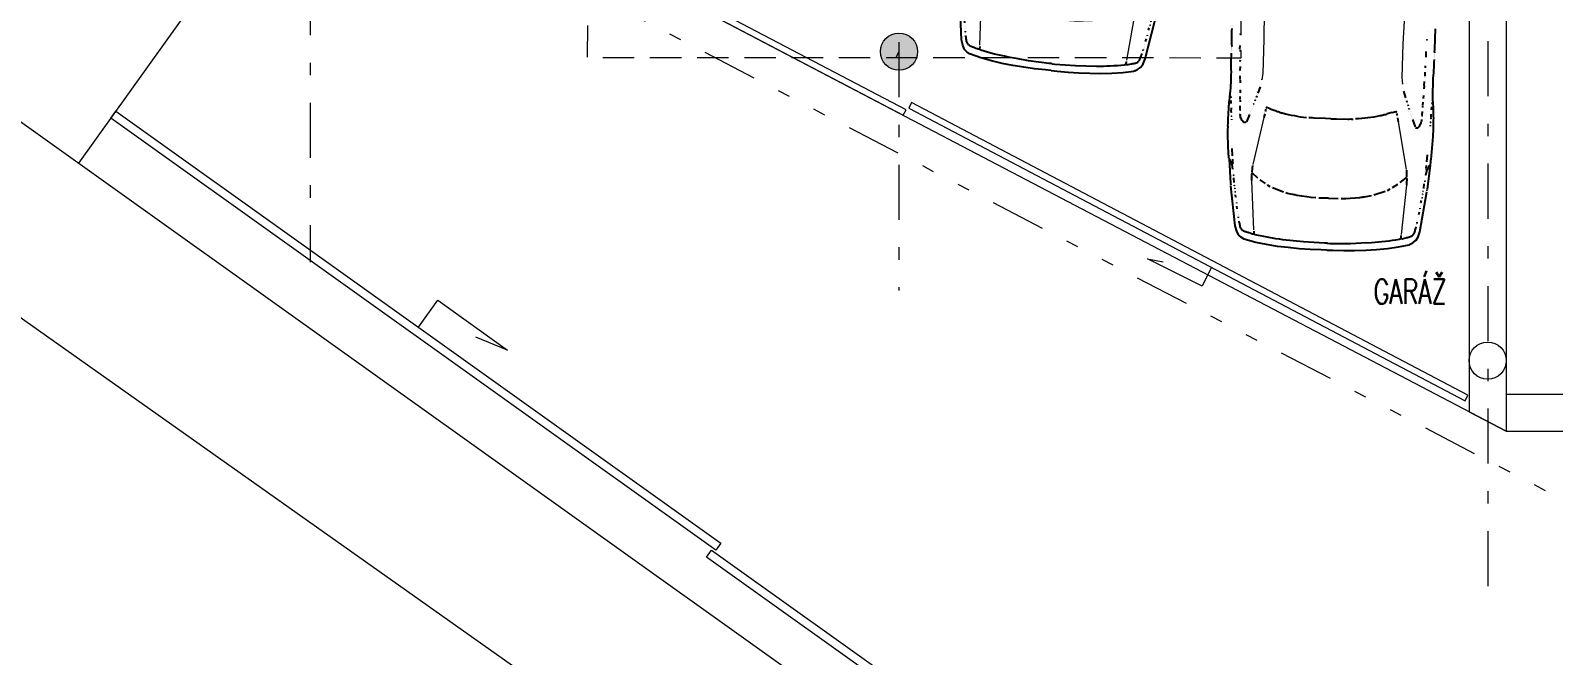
# Model space of a CAD drawing. Header units: metres. Extents: x -45 to 1930, y -347 to 488.
# Drawn here: x 146.59 to 158.87, y -36.98 to -31.93 of the extents above; entities that cross this region are included whole.
import ezdxf

# ---------------------------------------------------------------- set-up
doc = ezdxf.new("R2010")
doc.units = ezdxf.units.M
for name, pattern in [('GETRENNT', [31.75, 12.7, -6.35, 0, -6.35, 0, -6.35]), ('ČERCHOVANÁ', [25.4, 12.7, -6.35, 0, -6.35]), ('ČÁRKOVANÁ', [19.05, 12.7, -6.35])]:
    doc.linetypes.add(name, pattern=pattern)
doc.layers.add('FLOATINGWINDOWS', color=2, linetype='Continuous', plot=False)
for name, color, linetype in [('OSA', 7, 'ČERCHOVANÁ'), ('popis', 6, 'Continuous'), ('SRAFY', 3, 'Continuous'), ('srafy sklo', 252, 'Continuous'), ('SRAFY-TERÉN', 252, 'Continuous'), ('zariz.predmety', 203, 'Continuous'), ('ZDIVO', 1, 'Continuous')]:
    doc.layers.add(name, color=color, linetype=linetype)
doc.styles.add('ROMANS', font='romans.shx', dxfattribs={"width": 0.7})

# ---------------------------------------------------------------- blocks, each defined once
blk = doc.blocks.new('BMW3-PUD')
at = {"lineweight": 0}
for p, q in [((3.349, 0.543), (3.732, 0.619)), ((3.859, 0.625), (4.258, 0.596)), ((3.349, -0.543), (3.732, -0.619)), ((3.859, -0.625), (4.258, -0.596))]:
    blk.add_line(p, q, dxfattribs=at)
for points in [[(2.772, 0.819), (2.756, 0.819), (2.739, 0.819), (2.723, 0.82), (2.705, 0.82), (2.689, 0.82), (2.672, 0.82), (2.656, 0.821), (2.639, 0.82), (2.623, 0.821), (2.605, 0.821), (2.589, 0.821)], [(2.611, 0.758), (2.611, 0.758)], [(2.679, 0.754), (2.681, 0.754), (2.681, 0.754), (2.683, 0.754), (2.684, 0.754)], [(2.804, 0.752), (2.774, 0.752)], [(2.775, 0.818), (2.778, 0.819), (2.78, 0.819), (2.783, 0.819), (2.785, 0.819)], [(2.792, 0.817), (2.792, 0.817)], [(2.798, 0.819), (2.798, 0.819)], [(2.798, 0.816), (2.798, 0.816)], [(2.806, 0.819), (2.806, 0.819)], [(2.808, 0.75), (2.821, 0.75)], [(2.812, 0.819), (2.812, 0.819)], [(2.813, 0.816), (2.813, 0.816)], [(2.822, 0.816), (2.822, 0.816)], [(3.686, 0.813), (3.67, 0.815), (3.655, 0.817), (3.639, 0.818), (3.624, 0.819), (3.609, 0.821), (3.593, 0.822), (3.577, 0.822), (3.561, 0.824), (3.545, 0.824), (3.53, 0.826), (3.515, 0.826), (3.499, 0.827), (3.483, 0.827), (3.467, 0.828), (3.452, 0.829), (3.437, 0.828), (3.421, 0.829), (3.405, 0.829), (3.389, 0.829), (3.373, 0.829), (3.358, 0.829), (3.342, 0.828), (3.327, 0.828), (3.311, 0.828), (3.295, 0.827), (3.28, 0.826), (3.264, 0.826), (3.249, 0.825), (3.233, 0.824), (3.217, 0.823), (3.202, 0.821), (3.187, 0.82), (3.165, 0.818), (3.143, 0.817), (3.121, 0.816), (3.099, 0.815), (3.077, 0.815), (3.055, 0.815), (3.033, 0.815), (3.012, 0.815), (2.99, 0.815), (2.968, 0.816), (2.946, 0.817), (2.925, 0.818), (2.903, 0.818), (2.881, 0.819), (2.86, 0.818), (2.838, 0.819)], [(2.891, 0.747), (2.906, 0.748)], [(2.943, 0.746), (2.976, 0.746)], [(2.982, 0.746), (2.982, 0.746)], [(3.049, 0.743), (3.019, 0.744)], [(3.052, 0.742), (3.076, 0.742)], [(3.131, 0.739), (3.156, 0.739)], [(3.21, 0.738), (3.184, 0.738)], [(3.19, 0.813), (3.19, 0.813), (3.189, 0.813), (3.187, 0.814), (3.187, 0.815)], [(3.195, 0.812), (3.195, 0.812), (3.196, 0.812), (3.197, 0.812), (3.198, 0.812)], [(3.245, 0.809), (3.22, 0.81)], [(3.308, 0.807), (3.279, 0.806)], [(3.311, 0.806), (3.312, 0.806), (3.314, 0.806), (3.314, 0.806), (3.317, 0.806)], [(3.345, 0.804), (3.345, 0.804), (3.346, 0.804), (3.346, 0.804), (3.346, 0.804)], [(3.369, 0.802), (3.376, 0.802)], [(3.417, 0.799), (3.417, 0.799)], [(3.665, 0.785), (3.608, 0.788)], [(3.67, 0.783), (3.67, 0.783)], [(3.686, 0.783), (3.686, 0.783)], [(3.773, 0.778), (3.737, 0.785), (3.737, 0.785), (3.736, 0.787), (3.734, 0.788), (3.733, 0.789), (3.695, 0.805), (3.694, 0.806), (3.694, 0.807), (3.692, 0.809), (3.692, 0.811), (3.89, 0.794)], [(3.719, 0.781), (3.694, 0.782)], [(3.722, 0.78), (3.733, 0.782)], [(3.777, 0.777), (3.777, 0.777)], [(3.82, 0.772), (3.821, 0.772), (3.822, 0.772), (3.822, 0.772), (3.824, 0.772)], [(3.831, 0.77), (3.831, 0.77)], [(3.882, 0.765), (3.844, 0.768)], [(3.897, 0.791), (3.897, 0.791), (3.897, 0.791), (3.896, 0.791), (3.896, 0.791), (3.896, 0.791), (3.897, 0.791), (3.897, 0.791), (3.897, 0.791)], [(3.907, 0.76), (3.906, 0.76), (3.904, 0.761), (3.904, 0.762), (3.902, 0.762)], [(3.903, 0.79), (3.903, 0.79)], [(4.403, 0), (4.403, 0.047), (4.402, 0.136), (4.399, 0.224), (4.393, 0.313), (4.386, 0.4), (4.374, 0.488), (4.359, 0.576), (4.339, 0.663), (4.337, 0.665), (4.336, 0.667), (4.335, 0.669), (4.335, 0.671), (4.323, 0.692), (4.304, 0.713), (4.303, 0.714), (4.302, 0.715), (4.302, 0.716), (4.301, 0.717), (4.273, 0.732), (4.231, 0.745), (3.909, 0.792)], [(3.928, 0.758), (3.928, 0.758), (3.928, 0.758), (3.93, 0.758), (3.931, 0.758)], [(3.938, 0.757), (3.938, 0.757)], [(3.956, 0.755), (3.956, 0.755), (3.956, 0.755), (3.957, 0.755), (3.957, 0.755)], [(3.965, 0.753), (3.965, 0.753)], [(3.998, 0.747), (3.98, 0.751)], [(4.003, 0.746), (4.003, 0.746)], [(4.029, 0.742), (4.029, 0.742)], [(4.041, 0.74), (4.043, 0.74), (4.044, 0.74), (4.045, 0.74), (4.046, 0.74)], [(4.053, 0.74), (4.053, 0.74)], [(3.209, 0.615), (3.219, 0.619)], [(3.215, 0.736), (3.227, 0.736)], [(3.235, 0.625), (3.235, 0.625)], [(3.241, 0.626), (3.242, 0.626), (3.243, 0.627), (3.244, 0.628), (3.245, 0.628)], [(3.251, 0.629), (3.251, 0.629)], [(3.29, 0.734), (3.261, 0.735)], [(3.262, 0.648), (3.262, 0.648)], [(3.266, 0.624), (3.266, 0.624)], [(3.278, 0.639), (3.278, 0.639)], [(3.289, 0.643), (3.289, 0.643)], [(3.295, 0.734), (3.295, 0.734), (3.296, 0.734), (3.296, 0.734), (3.296, 0.734)], [(3.295, 0.646), (3.295, 0.646)], [(3.304, 0.649), (3.304, 0.649)], [(3.321, 0.656), (3.321, 0.656)], [(3.391, 0.684), (3.393, 0.69), (3.394, 0.697), (3.393, 0.703), (3.389, 0.708), (3.382, 0.714), (3.375, 0.718), (3.367, 0.722), (3.36, 0.726), (3.351, 0.729), (3.342, 0.73), (3.334, 0.732), (3.325, 0.732)], [(3.328, 0.657), (3.387, 0.681)], [(3.337, 0.681), (3.337, 0.681)], [(3.732, 0.619), (3.732, 0.619)], [(3.739, 0.621), (3.791, 0.624)], [(3.84, 0.575), (3.799, 0.622), (3.805, 0.624), (3.812, 0.626), (3.82, 0.626), (3.827, 0.626), (3.835, 0.625), (3.844, 0.625), (3.852, 0.625), (3.859, 0.625)], [(4.092, 0.733), (4.07, 0.737)], [(4.117, 0.729), (4.117, 0.729)], [(4.138, 0.725), (4.138, 0.725)], [(4.149, 0.723), (4.149, 0.723)], [(4.165, 0.721), (4.156, 0.722)], [(4.17, 0.72), (4.17, 0.72)], [(4.177, 0.718), (4.177, 0.718)], [(4.348, 0), (4.347, 0.005), (4.349, 0.022), (4.346, 0.106), (4.343, 0.19), (4.337, 0.274), (4.33, 0.358), (4.327, 0.386), (4.324, 0.415), (4.32, 0.442), (4.317, 0.47), (4.312, 0.499), (4.307, 0.526), (4.303, 0.554), (4.297, 0.583), (4.295, 0.585), (4.295, 0.588), (4.294, 0.59), (4.292, 0.592), (4.292, 0.603), (4.29, 0.613), (4.287, 0.624), (4.284, 0.635), (4.282, 0.64), (4.28, 0.646), (4.279, 0.652), (4.277, 0.657), (4.275, 0.664), (4.273, 0.67), (4.27, 0.676), (4.267, 0.682), (4.263, 0.687), (4.258, 0.691), (4.253, 0.695), (4.248, 0.699), (4.241, 0.702), (4.233, 0.704), (4.226, 0.706), (4.219, 0.708), (4.211, 0.71), (4.205, 0.711), (4.198, 0.714), (4.192, 0.716)], [(4.297, 0.715), (4.297, 0.715)], [(3.072, 0.571), (3.072, 0.571)], [(3.102, 0.579), (3.155, 0.597)], [(3.139, 0.606), (3.139, 0.606)], [(3.142, 0.582), (3.142, 0.582)], [(3.162, 0.598), (3.162, 0.598)], [(3.169, 0.601), (3.169, 0.601)], [(3.176, 0.604), (3.189, 0.608)], [(3.195, 0.61), (3.195, 0.61)], [(3.203, 0.612), (3.203, 0.612)], [(3.277, 0.493), (3.266, 0.521), (3.267, 0.523), (3.27, 0.524), (3.273, 0.525), (3.276, 0.527)], [(3.277, 0.493), (3.289, 0.452), (3.293, 0.446), (3.296, 0.438), (3.298, 0.429), (3.299, 0.422), (3.303, 0.414), (3.304, 0.408), (3.306, 0.401), (3.307, 0.394), (3.313, 0.369), (3.318, 0.345), (3.322, 0.321), (3.326, 0.296), (3.33, 0.272), (3.333, 0.248), (3.335, 0.223), (3.337, 0.199)], [(3.282, 0.527), (3.299, 0.532)], [(3.311, 0.535), (3.311, 0.535)], [(3.318, 0.536), (3.349, 0.543)], [(3.603, 0.595), (3.603, 0.595)], [(3.692, 0.613), (3.692, 0.613)], [(3.881, 0.513), (3.854, 0.556)], [(3.886, 0.507), (3.886, 0.507)], [(3.89, 0.5), (3.89, 0.5)], [(3.906, 0.473), (3.894, 0.494)], [(4.268, 0.593), (4.287, 0.593)], [(3.908, 0.465), (3.908, 0.465)], [(3.91, 0.46), (3.91, 0.46)], [(3.946, 0.364), (3.913, 0.454)], [(3.949, 0.352), (3.949, 0.352)], [(3.984, 0.101), (3.982, 0.139), (3.978, 0.176), (3.974, 0.215), (3.969, 0.253), (3.967, 0.263), (3.966, 0.272), (3.965, 0.28), (3.963, 0.289), (3.961, 0.304), (3.958, 0.318), (3.955, 0.331), (3.951, 0.345)], [(3.342, 0), (3.342, 0.044), (3.341, 0.136), (3.34, 0.148), (3.339, 0.159), (3.339, 0.169), (3.339, 0.18)], [(4.403, 0), (4.403, -0.047), (4.402, -0.136), (4.399, -0.224), (4.393, -0.313), (4.386, -0.4), (4.374, -0.488), (4.359, -0.576), (4.339, -0.663), (4.337, -0.665), (4.336, -0.667), (4.335, -0.669), (4.335, -0.671), (4.323, -0.692), (4.304, -0.713), (4.303, -0.714), (4.302, -0.715), (4.302, -0.716), (4.301, -0.717), (4.273, -0.732), (4.231, -0.745), (3.909, -0.792)], [(3.983, 0), (3.985, 0.079)], [(3.983, 0), (3.985, -0.079)], [(3.985, 0.085), (3.985, 0.085)], [(3.342, 0), (3.342, -0.044), (3.341, -0.136), (3.34, -0.148), (3.339, -0.159), (3.339, -0.169), (3.339, -0.18)], [(3.984, -0.101), (3.982, -0.139), (3.978, -0.176), (3.974, -0.215), (3.969, -0.253), (3.967, -0.263), (3.966, -0.272), (3.965, -0.28), (3.963, -0.289), (3.961, -0.304), (3.958, -0.318), (3.955, -0.331), (3.951, -0.345)], [(3.985, -0.085), (3.985, -0.085)], [(4.348, 0), (4.347, -0.005), (4.349, -0.022), (4.346, -0.106), (4.343, -0.19), (4.337, -0.274), (4.33, -0.358), (4.327, -0.386), (4.324, -0.415), (4.32, -0.442), (4.317, -0.47), (4.312, -0.499), (4.307, -0.526), (4.303, -0.554), (4.297, -0.583), (4.295, -0.585), (4.295, -0.588), (4.294, -0.59), (4.292, -0.592), (4.292, -0.603), (4.29, -0.613), (4.287, -0.624), (4.284, -0.635), (4.282, -0.64), (4.28, -0.646), (4.279, -0.652), (4.277, -0.657), (4.275, -0.664), (4.273, -0.67), (4.27, -0.676), (4.267, -0.682), (4.263, -0.687), (4.258, -0.691), (4.253, -0.695), (4.248, -0.699), (4.241, -0.702), (4.233, -0.704), (4.226, -0.706), (4.219, -0.708), (4.211, -0.71), (4.205, -0.711), (4.198, -0.714), (4.192, -0.716)], [(3.277, -0.493), (3.289, -0.452), (3.293, -0.446), (3.296, -0.438), (3.298, -0.429), (3.299, -0.422), (3.303, -0.414), (3.304, -0.408), (3.306, -0.401), (3.307, -0.394), (3.313, -0.369), (3.318, -0.345), (3.322, -0.321), (3.326, -0.296), (3.33, -0.272), (3.333, -0.248), (3.335, -0.223), (3.337, -0.199)], [(3.946, -0.364), (3.913, -0.454)], [(3.949, -0.352), (3.949, -0.352)], [(3.906, -0.473), (3.894, -0.494)], [(3.908, -0.465), (3.908, -0.465)], [(3.91, -0.46), (3.91, -0.46)], [(3.072, -0.571), (3.072, -0.571)], [(3.102, -0.579), (3.155, -0.597)], [(3.139, -0.606), (3.139, -0.606)], [(3.142, -0.582), (3.142, -0.582)], [(3.162, -0.598), (3.162, -0.598)], [(3.169, -0.601), (3.169, -0.601)], [(3.176, -0.604), (3.189, -0.608)], [(3.195, -0.61), (3.195, -0.61)], [(3.203, -0.612), (3.203, -0.612)], [(3.277, -0.493), (3.266, -0.521), (3.267, -0.523), (3.27, -0.524), (3.273, -0.525), (3.276, -0.527)], [(3.282, -0.527), (3.299, -0.532)], [(3.311, -0.535), (3.311, -0.535)], [(3.318, -0.536), (3.349, -0.543)], [(3.603, -0.595), (3.603, -0.595)], [(3.692, -0.613), (3.692, -0.613)], [(3.84, -0.575), (3.799, -0.622), (3.805, -0.624), (3.812, -0.626), (3.82, -0.626), (3.827, -0.626), (3.835, -0.625), (3.844, -0.625), (3.852, -0.625), (3.859, -0.625)], [(3.881, -0.513), (3.854, -0.556)], [(3.886, -0.507), (3.886, -0.507)], [(3.89, -0.5), (3.89, -0.5)], [(4.268, -0.593), (4.287, -0.593)], [(3.209, -0.615), (3.219, -0.619)], [(3.215, -0.736), (3.227, -0.736)], [(3.235, -0.625), (3.235, -0.625)], [(3.241, -0.626), (3.242, -0.626), (3.243, -0.627), (3.244, -0.628), (3.245, -0.628)], [(3.251, -0.629), (3.251, -0.629)], [(3.29, -0.734), (3.261, -0.735)], [(3.262, -0.648), (3.262, -0.648)], [(3.266, -0.624), (3.266, -0.624)], [(3.278, -0.639), (3.278, -0.639)], [(3.289, -0.643), (3.289, -0.643)], [(3.295, -0.646), (3.295, -0.646)], [(3.295, -0.734), (3.295, -0.734), (3.296, -0.734), (3.296, -0.734), (3.296, -0.734)], [(3.304, -0.649), (3.304, -0.649)], [(3.321, -0.656), (3.321, -0.656)], [(3.391, -0.684), (3.393, -0.69), (3.394, -0.697), (3.393, -0.703), (3.389, -0.708), (3.382, -0.714), (3.375, -0.718), (3.367, -0.722), (3.36, -0.726), (3.351, -0.729), (3.342, -0.73), (3.334, -0.732), (3.325, -0.732)], [(3.328, -0.657), (3.387, -0.681)], [(3.337, -0.681), (3.337, -0.681)], [(3.732, -0.619), (3.732, -0.619)], [(3.739, -0.621), (3.791, -0.624)], [(4.092, -0.733), (4.07, -0.737)], [(4.117, -0.729), (4.117, -0.729)], [(4.138, -0.725), (4.138, -0.725)], [(4.149, -0.723), (4.149, -0.723)], [(4.165, -0.721), (4.156, -0.722)], [(4.17, -0.72), (4.17, -0.72)], [(4.177, -0.718), (4.177, -0.718)], [(4.297, -0.715), (4.297, -0.715)], [(2.772, -0.819), (2.756, -0.819), (2.739, -0.819), (2.723, -0.82), (2.705, -0.82), (2.689, -0.82), (2.672, -0.82), (2.656, -0.821), (2.639, -0.82)], [(2.679, -0.754), (2.681, -0.754), (2.681, -0.754), (2.683, -0.754), (2.684, -0.754)], [(2.804, -0.752), (2.774, -0.752)], [(2.775, -0.818), (2.778, -0.819), (2.78, -0.819), (2.783, -0.819), (2.785, -0.819)], [(2.792, -0.817), (2.792, -0.817)], [(2.798, -0.816), (2.798, -0.816)], [(2.798, -0.819), (2.798, -0.819)], [(2.806, -0.819), (2.806, -0.819)], [(2.808, -0.75), (2.821, -0.75)], [(2.812, -0.819), (2.812, -0.819)], [(2.813, -0.816), (2.813, -0.816)], [(2.822, -0.816), (2.822, -0.816)], [(3.686, -0.813), (3.67, -0.815), (3.655, -0.817), (3.639, -0.818), (3.624, -0.819), (3.609, -0.821), (3.593, -0.822), (3.577, -0.822), (3.561, -0.824), (3.545, -0.824), (3.53, -0.826), (3.515, -0.826), (3.499, -0.827), (3.483, -0.827), (3.467, -0.828), (3.452, -0.829), (3.437, -0.828), (3.421, -0.829), (3.405, -0.829), (3.389, -0.829), (3.373, -0.829), (3.358, -0.829), (3.342, -0.828), (3.327, -0.828), (3.311, -0.828), (3.295, -0.827), (3.28, -0.826), (3.264, -0.826), (3.249, -0.825), (3.233, -0.824), (3.217, -0.823), (3.202, -0.821), (3.187, -0.82), (3.165, -0.818), (3.143, -0.817), (3.121, -0.816), (3.099, -0.815), (3.077, -0.815), (3.055, -0.815), (3.033, -0.815), (3.012, -0.815), (2.99, -0.815), (2.968, -0.816), (2.946, -0.817), (2.925, -0.818), (2.903, -0.818), (2.881, -0.819), (2.86, -0.818), (2.838, -0.819)], [(2.891, -0.747), (2.906, -0.748)], [(2.943, -0.746), (2.976, -0.746)], [(2.982, -0.746), (2.982, -0.746)], [(3.049, -0.743), (3.019, -0.744)], [(3.052, -0.742), (3.076, -0.742)], [(3.131, -0.739), (3.156, -0.739)], [(3.21, -0.738), (3.184, -0.738)], [(3.19, -0.813), (3.19, -0.813), (3.189, -0.813), (3.187, -0.814), (3.187, -0.815)], [(3.195, -0.812), (3.195, -0.812), (3.196, -0.812), (3.197, -0.812), (3.198, -0.812)], [(3.245, -0.809), (3.22, -0.81)], [(3.308, -0.807), (3.279, -0.806)], [(3.311, -0.806), (3.312, -0.806), (3.314, -0.806), (3.314, -0.806), (3.317, -0.806)], [(3.345, -0.804), (3.345, -0.804), (3.346, -0.804), (3.346, -0.804), (3.346, -0.804)], [(3.369, -0.802), (3.376, -0.802)], [(3.417, -0.799), (3.417, -0.799)], [(3.665, -0.785), (3.608, -0.788)], [(3.67, -0.783), (3.67, -0.783)], [(3.686, -0.783), (3.686, -0.783)], [(3.773, -0.778), (3.737, -0.785), (3.737, -0.785), (3.736, -0.787), (3.734, -0.788), (3.733, -0.789), (3.695, -0.805), (3.694, -0.806), (3.694, -0.807), (3.692, -0.809), (3.692, -0.811), (3.89, -0.794)], [(3.719, -0.781), (3.694, -0.782)], [(3.722, -0.78), (3.733, -0.782)], [(3.777, -0.777), (3.777, -0.777)], [(3.82, -0.772), (3.821, -0.772), (3.822, -0.772), (3.822, -0.772), (3.824, -0.772)], [(3.831, -0.77), (3.831, -0.77)], [(3.882, -0.765), (3.844, -0.768)], [(3.897, -0.791), (3.897, -0.791), (3.897, -0.791), (3.896, -0.791), (3.896, -0.791), (3.896, -0.791), (3.897, -0.791), (3.897, -0.791), (3.897, -0.791)], [(3.907, -0.76), (3.906, -0.76), (3.904, -0.761), (3.904, -0.762), (3.902, -0.762)], [(3.903, -0.79), (3.903, -0.79)], [(3.928, -0.758), (3.928, -0.758), (3.928, -0.758), (3.93, -0.758), (3.931, -0.758)], [(3.938, -0.757), (3.938, -0.757)], [(3.956, -0.755), (3.956, -0.755), (3.956, -0.755), (3.957, -0.755), (3.957, -0.755)], [(3.965, -0.753), (3.965, -0.753)], [(3.998, -0.747), (3.98, -0.751)], [(4.003, -0.746), (4.003, -0.746)], [(4.029, -0.742), (4.029, -0.742)], [(4.041, -0.74), (4.043, -0.74), (4.044, -0.74), (4.045, -0.74), (4.046, -0.74)], [(4.053, -0.74), (4.053, -0.74)]]:
    blk.add_lwpolyline(points)
for points in [[(2.177, 0.578), (2.491, 0.566), (2.719, 0.561), (2.992, 0.561), (3.045, 0.568), (3.045, 0.568), (3.043, 0.568), (3.042, 0.567), (3.041, 0.567)], [(2.177, -0.578), (2.491, -0.566), (2.719, -0.561), (2.992, -0.561), (3.045, -0.568), (3.045, -0.568), (3.043, -0.568), (3.042, -0.567), (3.041, -0.567)]]:
    blk.add_lwpolyline(points, dxfattribs=at)

msp = doc.modelspace()

# ---------------------------------------------------------------- hatches: boundary and pattern name
at = {"layer": 'SRAFY', "linetype": 'Continuous', "lineweight": 0}
h = msp.add_hatch(color=256, dxfattribs=at)
edge = h.paths.add_edge_path()
edge.add_arc((153.593172, -32.100957), 0.15, 0, 360)

# ---------------------------------------------------------------- linework, layer by layer
at = {"linetype": 'Continuous', "lineweight": 0}
msp.add_line((142.416143, -31.355101), (155.836259, -40.849548), dxfattribs=at)
at = {"layer": 'FLOATINGWINDOWS', "linetype": 'Continuous', "lineweight": 0, "flags": 128}
msp.add_lwpolyline([(148.693172, -30.027423), (148.693172, -17.752723), (152.743172, -17.757673), (152.736949, -15.157688), (158.493172, -15.157688), (158.493172, -35.166604)], close=True, dxfattribs=at)
at = {"layer": 'OSA', "color": 253, "lineweight": 0, "ltscale": 0.035}
for p, q in [((148.843172, -8.77749), (148.843172, -33.800245)), ((153.593172, -11.256196), (153.593172, -34.030199)), ((158.343172, -11.2472), (158.343172, -36.508916))]:
    msp.add_line(p, q, dxfattribs=at)
at = {"layer": 'OSA', "linetype": 'Continuous', "lineweight": 0}
for p, q in [((158.493172, -34.866604), (165.220491, -34.866604)), ((158.493172, -35.166604), (165.220491, -35.166604))]:
    msp.add_line(p, q, dxfattribs=at)
at = {"layer": 'srafy sklo', "linetype": 'Continuous', "lineweight": 0}
for p, q in [((153.593172, -32.100957), (153.567982, -32.151441)), ((156.03929, -33.994851), (155.599004, -33.775171)), ((155.599004, -33.775171), (155.723569, -33.797519)), ((156.115689, -33.841732), (156.03929, -33.994851))]:
    msp.add_line(p, q, dxfattribs=at)
for points in [[(148.743172, -30.05237), (153.627516, -32.615024), (153.649839, -32.570284), (148.765495, -30.00763)], [(153.671892, -32.556773), (158.160073, -34.920013), (158.182396, -34.875272), (153.694215, -32.512033)]]:
    msp.add_lwpolyline(points, close=True, dxfattribs=at)
at = {"layer": 'SRAFY-TERÉN', "linetype": 'Continuous', "lineweight": 0}
for p, q in [((148.993172, -30.177108), (146.973908, -33.002476)), ((149.716171, -34.324942), (149.871292, -34.107896)), ((149.871292, -34.107896), (150.43586, -34.511388)), ((150.43586, -34.511388), (150.178253, -34.406174))]:
    msp.add_line(p, q, dxfattribs=at)
for points in [[(147.275438, -32.580574), (152.156904, -36.069311), (152.116202, -36.126261), (147.234736, -32.637524)], [(152.080215, -36.125602), (156.961682, -39.614339), (156.92098, -39.671289), (152.039513, -36.182553)]]:
    msp.add_lwpolyline(points, close=True, dxfattribs=at)
at = {"layer": 'zariz.predmety', "linetype": 'ČÁRKOVANÁ', "lineweight": 0, "ltscale": 0.02, "flags": 128}
msp.add_lwpolyline([(154.52387, -24.961687), (157.99387, -24.962897), (157.942286, -29.502879), (156.352287, -29.502325), (156.351362, -32.152325), (151.081363, -32.150487), (151.081907, -30.590487), (152.801866, -30.591087), (154.521907, -30.591687), (154.522475, -28.961687)], close=True, dxfattribs=at)
at = {"layer": 'ZDIVO', "linetype": 'Continuous', "lineweight": 0}
for p, q in [((158.493172, -25.707673), (158.493172, -35.166604)), ((158.193172, -26.007673), (158.193172, -35.009282)), ((158.193172, -35.009282), (158.493172, -35.166604))]:
    msp.add_line(p, q, dxfattribs=at)
at = {"layer": 'ZDIVO', "linetype": 'Continuous', "lineweight": 0, "flags": 128}
msp.add_lwpolyline([(166.325758, -46.833055), (143.183432, -30.29346), (142.741859, -30.019693), (142.651262, 7.836083), (146.725913, 7.633634), (157.126179, 7.416588), (173.355135, 6.497163), (171.758768, -9.17884), (169.47157, -21.436195), (167.875314, -30.444402), (166.433603, -42.7286)], close=True, dxfattribs=at)
at = {"layer": 'ZDIVO', "linetype": 'GETRENNT', "lineweight": 0, "ltscale": 0.035, "flags": 128}
msp.add_lwpolyline([(148.393172, -11.360871), (159.693172, -11.360871), (159.693172, -35.600022), (159.842651, -35.678025), (159.842651, -36.185611), (148.393172, -30.210871)], close=True, dxfattribs=at)
at = {"layer": 'ZDIVO', "linetype": 'Continuous', "lineweight": 0}
for centre in [(153.593172, -32.100957), (158.343172, -34.595705)]:
    msp.add_circle(centre, 0.15, dxfattribs=at)

# ---------------------------------------------------------------- block references
at = {"linetype": 'Continuous', "lineweight": 0}
for p, rotation in [((155.271392, -27.87365), 264.1401383064385), ((157.18241, -29.302423), 268.2186424259306)]:
    msp.add_blockref('BMW3-PUD', p, dxfattribs=dict(at, rotation=rotation))

# ---------------------------------------------------------------- texts
at = {"layer": 'popis', "linetype": 'Continuous', "lineweight": 0, "insert": (157.423069, -33.938081), "char_height": 0.2, "width": 1.33215401, "attachment_point": 1, "style": 'ROMANS'}
msp.add_mtext('GARÁŽ', dxfattribs=at)

doc.saveas('drawing.dxf')
